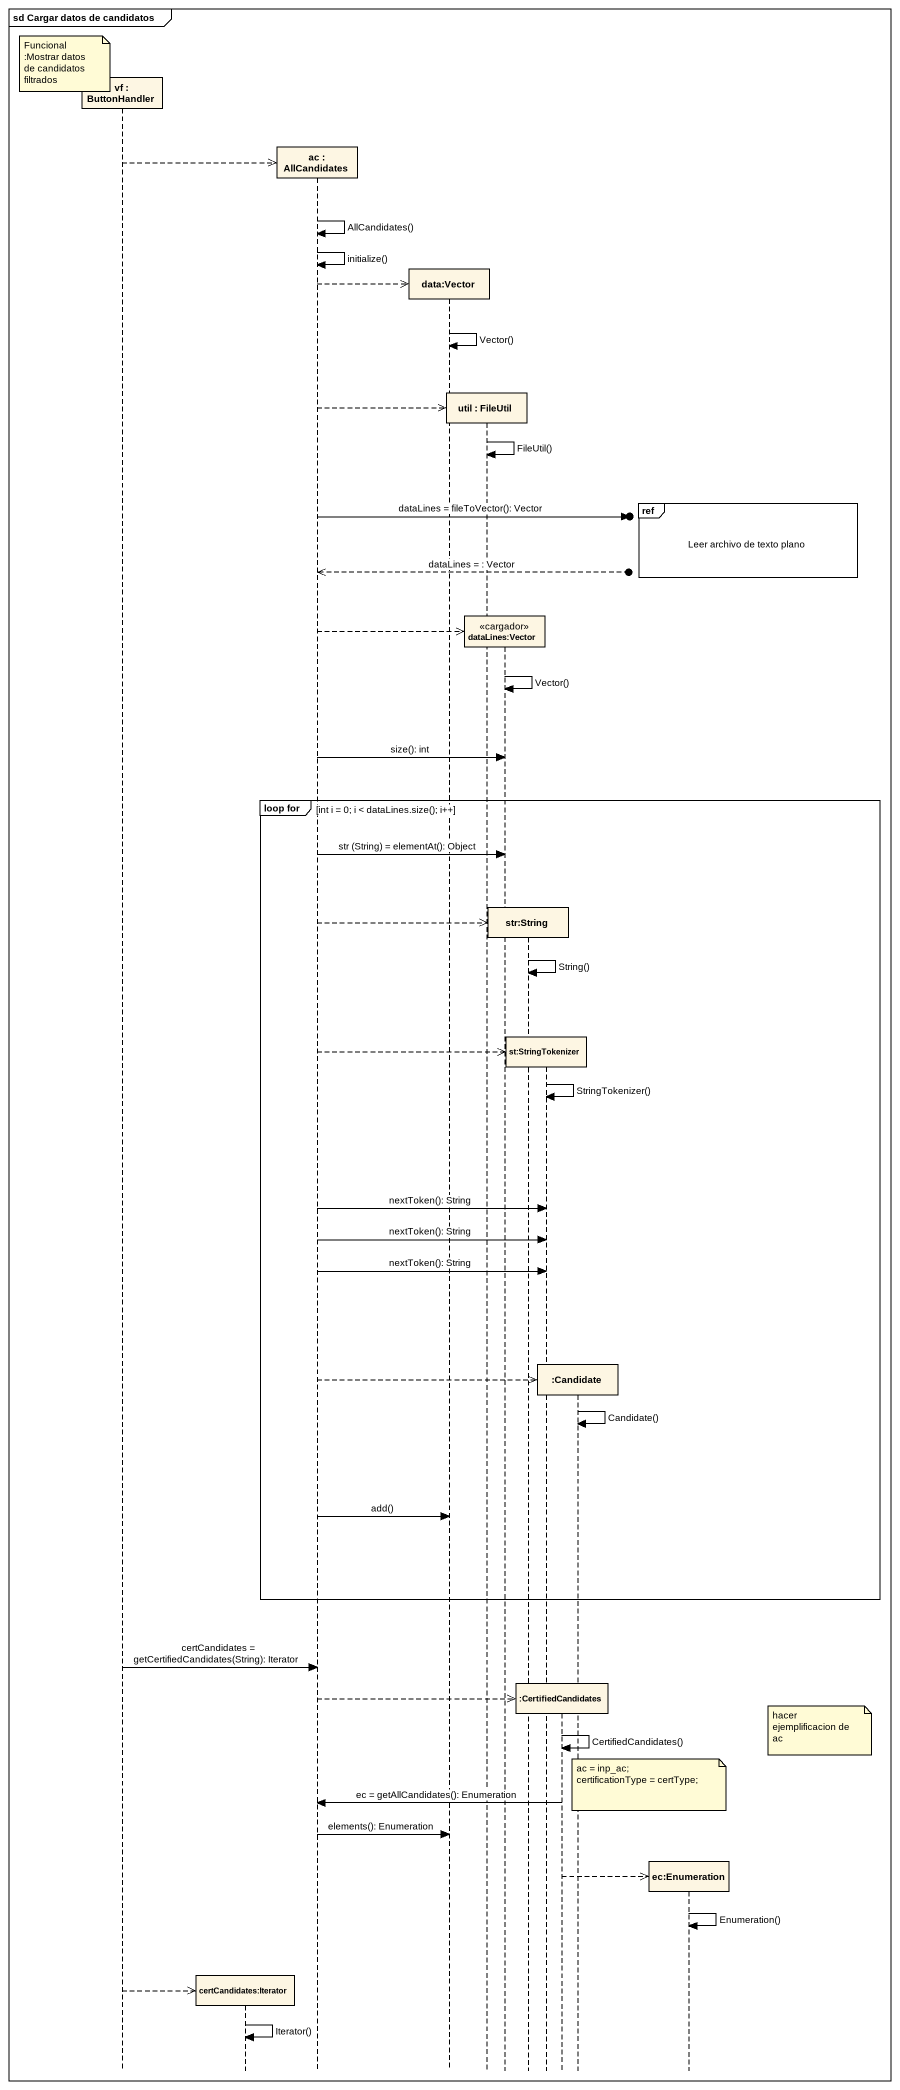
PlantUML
@startuml
mainframe sd Cargar datos de candidatos
hide footbox
participant "vf : ButtonHandler" as vf
participant "certCandidates:Iterator" as certCandidates_Iterator
participant "ac : AllCandidates" as ac
participant "data:Vector" as data_Vector
participant "util : FileUtil" as util
participant "dataLines:Vector" as dataLines_Vector <<cargador>>
participant "str:String" as str_String
participant "st:StringTokenizer" as st_StringTokenizer
participant ":CertifiedCandidates" as CertifiedCandidates
participant ":Candidate" as Candidate
participant "ec:Enumeration" as ec_Enumeration

note left of vf : Funcional :Mostrar datos de candidatos filtrados
vf -->> ac **
ac -> ac : AllCandidates()
ac -> ac : initialize()
ac -->> data_Vector **
data_Vector -> data_Vector : Vector()
ac -->> util **
util -> util : FileUtil()
ref over ec_Enumeration : Leer archivo de texto plano
ac ->o] : dataLines = fileToVector(): Vector
ac <<--o] : dataLines = : Vector
ac -->> dataLines_Vector **
dataLines_Vector -> dataLines_Vector : Vector()
ac -> dataLines_Vector : size(): int
group loop for [int i = 0; i < dataLines.size(); i++]
  ac -> dataLines_Vector : str (String) = elementAt(): Object
  ac -->> str_String **
  str_String -> str_String : String()
  ac -->> st_StringTokenizer **
  st_StringTokenizer -> st_StringTokenizer : StringTokenizer()
  ac -> st_StringTokenizer : nextToken(): String
  ac -> st_StringTokenizer : nextToken(): String
  ac -> st_StringTokenizer : nextToken(): String
  ac -->> Candidate **
  Candidate -> Candidate : Candidate()
  ac -> data_Vector : add()
end
vf -> ac : certCandidates = getCertifiedCandidates(String): Iterator
ac -->> CertifiedCandidates **
note right of ec_Enumeration : hacer ejemplificacion de ac
CertifiedCandidates -> CertifiedCandidates : CertifiedCandidates()
note over ec_Enumeration
  ac = inp_ac;
  certificationType = certType;
end note
CertifiedCandidates -> ac : ec = getAllCandidates(): Enumeration
ac -> data_Vector : elements(): Enumeration
CertifiedCandidates -->> ec_Enumeration **
ec_Enumeration -> ec_Enumeration : Enumeration()
vf -->> certCandidates_Iterator **
certCandidates_Iterator -> certCandidates_Iterator : Iterator()
@enduml
